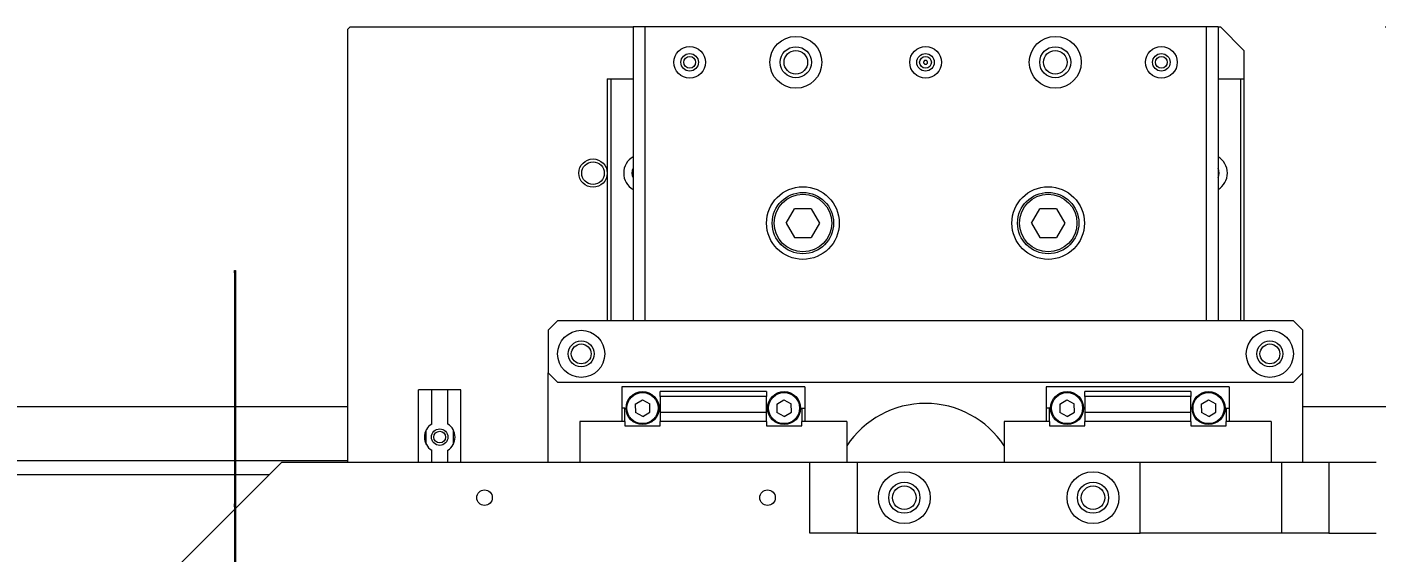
# Model space of a CAD drawing. Header units: millimetres. Extents: x 169 to 14583, y -399 to 10804.
# Drawn here: x 7823.3 to 8109.3, y 5760.1 to 5871.5 of the extents above; entities that cross this region are included whole.
import ezdxf

# ---------------------------------------------------------------- set-up
doc = ezdxf.new("R2010")
doc.units = ezdxf.units.MM
doc.header["$LTSCALE"] = 35
doc.layers.add('1', color=70, linetype='Continuous')
doc.styles.add('SLDTEXTSTYLE2', font='TXT', dxfattribs={"width": 0.7})
doc.dimstyles.new('SLDDIMSTYLE5', dxfattribs={"dimtxt": 105.988363, "dimasz": 26.25, "dimexe": 0, "dimexo": 0.0625, "dimgap": 26.497091, "dimtad": 1, "dimdec": 0, "dimrnd": 1e-09, "dimzin": 12, "dimdsep": 46, "dimtxsty": 'SLDTEXTSTYLE2', "dimsah": 1, "dimcen": 0.09, "dimadec": 0, "dimazin": 3, "dimtfac": 1, "dimtdec": 3, "dimtofl": 0, "dimtmove": 0, "dimatfit": 3, "dimfxl": 0, "dimfrac": 2, "dimtolj": 1, "dimtzin": 12, "dimarcsym": 0})

# ---------------------------------------------------------------- blocks, each defined once
blk = doc.blocks.new('_D_41')
at = {"layer": '1'}
for p, q in [((8111.28, 5871.52), (8786.07, 5871.52)), ((8751.07, 5511.02), (8751.07, 5871.52))]:
    blk.add_line(p, q, dxfattribs=at)
for points in [[(8751.07, 5871.52), (8745.82, 5845.27), (8756.32, 5845.27)], [(8751.07, 5511.02), (8756.32, 5537.27), (8745.82, 5537.27)]]:
    blk.add_solid(points, dxfattribs=at)
at = {"layer": '1', "insert": (8631.7, 5585.03), "char_height": 92.604, "attachment_point": 1, "rotation": 90, "style": 'SLDTEXTSTYLE2'}
blk.add_mtext('361', dxfattribs=at)

msp = doc.modelspace()

# ---------------------------------------------------------------- linework, layer by layer
at = {"color": 7, "linetype": 'Continuous', "lineweight": 18}
for p, q in [((7891.779, 5871.518), (7891.279, 5871.018)), ((7891.279, 5779.168), (7891.279, 5871.018)), ((7891.779, 5871.518), (7951.779, 5871.518)), ((7951.779, 5871.518), (7951.779, 5809.168)), ((7954.279, 5871.518), (7951.779, 5871.518)), ((8073.279, 5871.518), (7954.279, 5871.518)), ((7954.279, 5871.518), (7954.279, 5809.168)), ((8075.779, 5871.518), (8073.279, 5871.518)), ((8073.279, 5871.518), (8073.279, 5809.168)), ((8075.779, 5871.518), (8075.779, 5809.168)), ((8075.779, 5871.518), (8076.279, 5871.518)), ((8081.279, 5866.518), (8076.279, 5871.518)), ((8081.279, 5866.518), (8081.279, 5860.518)), ((7946.279, 5860.518), (7946.279, 5809.168)), ((7946.279, 5860.518), (7947.029, 5860.518)), ((7947.029, 5860.518), (7947.029, 5809.168)), ((7947.029, 5860.518), (7951.779, 5860.518)), ((8075.779, 5860.518), (8080.529, 5860.518)), ((8080.529, 5860.518), (8080.529, 5809.168)), ((8080.529, 5860.518), (8081.279, 5860.518)), ((8081.279, 5860.518), (8081.279, 5809.168)), ((7984.26, 5829.918), (7986.019, 5832.965)), ((7989.538, 5832.965), (7986.019, 5832.965)), ((7989.538, 5832.965), (7991.298, 5829.918)), ((8036.26, 5829.918), (8038.019, 5832.965)), ((8041.538, 5832.965), (8038.019, 5832.965)), ((8041.538, 5832.965), (8043.298, 5829.918)), ((7984.26, 5829.918), (7986.019, 5826.87)), ((7991.298, 5829.918), (7989.538, 5826.87)), ((8036.26, 5829.918), (8038.019, 5826.87)), ((8043.298, 5829.918), (8041.538, 5826.87)), ((7986.019, 5826.87), (7989.538, 5826.87)), ((8038.019, 5826.87), (8041.538, 5826.87)), ((7867.279, 5819.363), (7867.279, 5819.863)), ((7867.279, 5819.863), (7867.479, 5819.863)), ((7867.479, 5819.363), (7867.279, 5819.363)), ((7867.279, 5819.363), (7867.279, 5770.363)), ((7867.479, 5819.863), (7867.479, 5819.363)), ((7867.479, 5819.363), (7867.479, 5770.363)), ((7935.779, 5809.168), (7933.779, 5807.168)), ((8091.779, 5809.168), (7935.779, 5809.168)), ((8093.779, 5807.168), (8091.779, 5809.168)), ((7933.779, 5807.168), (7933.779, 5798.168)), ((8093.779, 5798.168), (8093.779, 5807.168)), ((7933.779, 5798.168), (7935.779, 5796.168)), ((7933.779, 5779.168), (7933.779, 5798.168)), ((8091.779, 5796.168), (8093.779, 5798.168)), ((8093.779, 5779.168), (8093.779, 5798.168)), ((7906.279, 5779.168), (7906.279, 5794.518)), ((7909.079, 5794.518), (7906.279, 5794.518)), ((7909.079, 5787.288), (7909.079, 5794.518)), ((7912.479, 5794.518), (7909.079, 5794.518)), ((7912.479, 5787.288), (7912.479, 5794.518)), ((7915.279, 5794.518), (7912.479, 5794.518)), ((7915.279, 5779.168), (7915.279, 5794.518)), ((7935.779, 5796.168), (8091.779, 5796.168)), ((7988.179, 5795.168), (7949.379, 5795.168)), ((7949.379, 5795.168), (7949.379, 5790.669)), ((7988.179, 5795.168), (7988.179, 5790.669)), ((8078.179, 5795.168), (8039.379, 5795.168)), ((8039.379, 5795.168), (8039.379, 5790.669)), ((8078.179, 5795.168), (8078.179, 5790.669)), ((7952.226, 5791.525), (7953.744, 5792.441)), ((7952.226, 5791.525), (7952.261, 5789.752)), ((7953.744, 5792.441), (7955.297, 5791.584)), ((7955.331, 5789.811), (7955.297, 5791.584)), ((7980.029, 5794.168), (7957.529, 5794.168)), ((7957.529, 5793.096), (7957.529, 5794.168)), ((7980.029, 5793.096), (7957.529, 5793.096)), ((7957.529, 5793.096), (7957.529, 5789.742)), ((7980.029, 5794.168), (7980.029, 5793.096)), ((7980.029, 5789.742), (7980.029, 5793.096)), ((7982.226, 5791.525), (7983.744, 5792.441)), ((7982.226, 5791.525), (7982.261, 5789.752)), ((7983.744, 5792.441), (7985.297, 5791.584)), ((7985.331, 5789.811), (7985.297, 5791.584)), ((8042.226, 5791.525), (8043.744, 5792.441)), ((8042.226, 5791.525), (8042.261, 5789.752)), ((8043.744, 5792.441), (8045.297, 5791.584)), ((8045.331, 5789.811), (8045.297, 5791.584)), ((8070.029, 5794.168), (8047.529, 5794.168)), ((8047.529, 5793.096), (8047.529, 5794.168)), ((8070.029, 5793.096), (8047.529, 5793.096)), ((8047.529, 5793.096), (8047.529, 5789.742)), ((8070.029, 5794.168), (8070.029, 5793.096)), ((8070.029, 5789.742), (8070.029, 5793.096)), ((8072.226, 5791.525), (8073.744, 5792.441)), ((8072.226, 5791.525), (8072.261, 5789.752)), ((8073.744, 5792.441), (8075.297, 5791.584)), ((8075.331, 5789.811), (8075.297, 5791.584)), ((7217.279, 5791.018), (7867.279, 5791.018)), ((7867.479, 5791.018), (7891.279, 5791.018)), ((7950.029, 5790.669), (7949.379, 5790.669)), ((7949.379, 5790.669), (7949.379, 5787.818)), ((7950.029, 5787.818), (7950.029, 5790.669)), ((7953.813, 5788.895), (7952.261, 5789.752)), ((7953.813, 5788.895), (7955.331, 5789.811)), ((7980.029, 5789.742), (7957.529, 5789.742)), ((7957.529, 5789.742), (7957.529, 5787.818)), ((7980.029, 5787.818), (7980.029, 5789.742)), ((7983.813, 5788.895), (7982.261, 5789.752)), ((7983.813, 5788.895), (7985.331, 5789.811)), ((7987.529, 5790.669), (7987.529, 5787.818)), ((7987.529, 5790.669), (7988.179, 5790.669)), ((7988.179, 5790.669), (7988.179, 5787.818)), ((8040.029, 5790.669), (8039.379, 5790.669)), ((8039.379, 5790.669), (8039.379, 5787.818)), ((8040.029, 5787.818), (8040.029, 5790.669)), ((8043.813, 5788.895), (8042.261, 5789.752)), ((8043.813, 5788.895), (8045.331, 5789.811)), ((8070.029, 5789.742), (8047.529, 5789.742)), ((8047.529, 5789.742), (8047.529, 5787.818)), ((8070.029, 5787.818), (8070.029, 5789.742)), ((8073.813, 5788.895), (8072.261, 5789.752)), ((8073.813, 5788.895), (8075.331, 5789.811)), ((8077.529, 5790.669), (8077.529, 5787.818)), ((8077.529, 5790.669), (8078.179, 5790.669)), ((8078.179, 5790.669), (8078.179, 5787.818)), ((8093.779, 5791.018), (8146.279, 5791.018)), ((7907.929, 5782.956), (7907.929, 5786.08)), ((7913.629, 5786.08), (7913.629, 5782.956)), ((7940.479, 5787.818), (7940.479, 5779.168)), ((7949.379, 5787.818), (7940.479, 5787.818)), ((7950.029, 5787.818), (7949.379, 5787.818)), ((7950.029, 5787.818), (7950.029, 5786.918)), ((7950.029, 5786.918), (7957.529, 5786.918)), ((7957.529, 5786.918), (7957.529, 5787.818)), ((7980.029, 5787.818), (7957.529, 5787.818)), ((7980.029, 5787.818), (7980.029, 5786.918)), ((7980.029, 5786.918), (7987.529, 5786.918)), ((7987.529, 5786.918), (7987.529, 5787.818)), ((7988.179, 5787.818), (7987.529, 5787.818)), ((7997.079, 5787.818), (7988.179, 5787.818)), ((7997.079, 5787.818), (7997.079, 5779.168)), ((8030.479, 5787.818), (8030.479, 5779.168)), ((8039.379, 5787.818), (8030.479, 5787.818)), ((8040.029, 5787.818), (8039.379, 5787.818)), ((8040.029, 5787.818), (8040.029, 5786.918)), ((8040.029, 5786.918), (8047.529, 5786.918)), ((8070.029, 5787.818), (8047.529, 5787.818)), ((8047.529, 5786.918), (8047.529, 5787.818)), ((8070.029, 5787.818), (8070.029, 5786.918)), ((8070.029, 5786.918), (8077.529, 5786.918)), ((8077.529, 5786.918), (8077.529, 5787.818)), ((8078.179, 5787.818), (8077.529, 5787.818)), ((8087.079, 5787.818), (8078.179, 5787.818)), ((8087.079, 5787.818), (8087.079, 5779.168)), ((7909.079, 5779.168), (7909.079, 5781.748)), ((7912.479, 5779.168), (7912.479, 5781.748)), ((7867.279, 5779.518), (7217.279, 5779.518)), ((7891.279, 5779.518), (7867.479, 5779.518)), ((7877.279, 5779.168), (7867.479, 5769.368)), ((7877.279, 5779.168), (7989.279, 5779.168)), ((7989.279, 5764.168), (7989.279, 5779.168)), ((7989.279, 5779.168), (7999.279, 5779.168)), ((7999.279, 5779.168), (7999.279, 5764.168)), ((7999.279, 5779.168), (8059.279, 5779.168)), ((8059.279, 5764.168), (8059.279, 5779.168)), ((8059.279, 5779.168), (8089.279, 5779.168)), ((8089.279, 5764.168), (8089.279, 5779.168)), ((8089.279, 5779.168), (8099.279, 5779.168)), ((8099.279, 5779.168), (8099.279, 5764.168)), ((8099.279, 5779.168), (8109.279, 5779.168)), ((7867.279, 5776.518), (7217.279, 5776.518)), ((7874.629, 5776.518), (7867.479, 5776.518)), ((7867.279, 5769.168), (7852.279, 5754.168)), ((7867.279, 5770.363), (7867.479, 5770.363)), ((7867.279, 5769.863), (7867.279, 5770.363)), ((7867.479, 5769.863), (7867.279, 5769.863)), ((7867.279, 5769.716), (7867.279, 5769.863)), ((7867.479, 5769.716), (7867.279, 5769.716)), ((7867.279, 5769.716), (7867.279, 5741.629)), ((7867.479, 5770.363), (7867.479, 5769.863)), ((7867.479, 5769.863), (7867.479, 5769.716)), ((7867.479, 5769.716), (7867.479, 5741.629)), ((7999.279, 5764.168), (7989.279, 5764.168)), ((7999.279, 5764.168), (8059.279, 5764.168)), ((8089.279, 5764.168), (8059.279, 5764.168)), ((8099.279, 5764.168), (8089.279, 5764.168)), ((8099.279, 5764.168), (8109.279, 5764.168))]:
    msp.add_line(p, q, dxfattribs=at)
for centre, radius in [((7986.279, 5864.018), 5.5), ((8041.279, 5864.018), 5.5), ((7963.779, 5864.018), 3.36), ((7963.779, 5864.018), 1.86), ((7986.279, 5864.018), 3.3), ((7986.279, 5864.018), 2.5), ((8013.779, 5864.018), 3.36), ((8013.779, 5864.018), 1.86), ((8041.279, 5864.018), 3.3), ((8041.279, 5864.018), 2.5), ((8063.779, 5864.018), 3.36), ((8063.779, 5864.018), 1.86), ((7963.779, 5864.018), 1.25), ((8013.779, 5864.018), 1.25), ((8063.779, 5864.018), 1.25), ((7943.279, 5840.518), 3), ((7943.279, 5840.518), 2.4), ((7987.779, 5829.918), 7.7), ((8039.779, 5829.918), 7.7), ((7987.779, 5829.918), 6.5), ((7987.779, 5829.918), 6.1), ((8039.779, 5829.918), 6.5), ((8039.779, 5829.918), 6.1), ((7940.779, 5802.168), 5), ((8086.779, 5802.168), 5), ((7940.779, 5802.168), 2.75), ((7940.779, 5802.168), 2.1), ((8086.779, 5802.168), 2.75), ((8086.779, 5802.168), 2.1), ((7953.779, 5790.668), 3.5), ((7953.779, 5790.668), 3.3), ((7983.779, 5790.668), 3.5), ((7983.779, 5790.668), 3.3), ((8043.779, 5790.668), 3.5), ((8043.779, 5790.668), 3.3), ((8073.779, 5790.668), 3.5), ((8073.779, 5790.668), 3.3), ((7910.779, 5784.518), 1.75), ((7910.779, 5784.518), 1.25), ((8009.279, 5771.668), 5.5), ((8009.279, 5771.668), 3.3), ((8049.279, 5771.668), 5.5), ((8049.279, 5771.668), 3.3), ((7920.279, 5771.668), 1.65), ((7980.279, 5771.668), 1.65), ((8009.279, 5771.668), 2.5), ((8049.279, 5771.668), 2.5)]:
    msp.add_circle(centre, radius, dxfattribs=at)
for centre, radius, start, end in [((7953.779, 5840.518), 4, 120, 240), ((8073.779, 5840.518), 4, 300, 60), ((7953.779, 5840.518), 2.25, 152.73396, 207.26604), ((8073.779, 5840.518), 2.25, 332.73396, 27.26604), ((8013.779, 5771.668), 20, 33.38416, 146.61584), ((7910.779, 5784.518), 3.25, 121.53887, 238.46113), ((7910.779, 5784.518), 3.25, 301.53887, 58.46113)]:
    msp.add_arc(centre, radius, start, end, dxfattribs=at)
msp.add_open_spline([(8013.426, 5863.804), (8013.407, 5863.847), (8013.367, 5863.934), (8013.365, 5864.08), (8013.409, 5864.218), (8013.497, 5864.333), (8013.616, 5864.41), (8013.753, 5864.443), (8013.891, 5864.428), (8014.016, 5864.368), (8014.115, 5864.27), (8014.178, 5864.144), (8014.196, 5864.001), (8014.167, 5863.859), (8014.092, 5863.735), (8013.981, 5863.645), (8013.848, 5863.598), (8013.708, 5863.598), (8013.579, 5863.645), (8013.483, 5863.719), (8013.442, 5863.781), (8013.426, 5863.804)], degree=3, knots=[0, 0, 0, 0, 0.0547333, 0.109517, 0.1646792, 0.2195876, 0.2737, 0.3268084, 0.3791681, 0.4313832, 0.4841077, 0.5377491, 0.5923129, 0.647423, 0.702478, 0.7568811, 0.8102973, 0.8628372, 0.9150228, 0.9675284, 1, 1, 1, 1], dxfattribs=at)

# ---------------------------------------------------------------- dimensions: what is measured, and where the dimension line sits
at = {"layer": '1'}
dim = msp.add_linear_dim(base=(8751.074838169, 5871.517871794), p1=(10301.278647798, 5511.017871794), p2=(8076.278652618, 5871.517871794), angle=90, dimstyle='SLDDIMSTYLE5', dxfattribs=at)
dim.commit()
dim.dimension.update_dxf_attribs({"geometry": '_D_41', "text_midpoint": (8751.074838169, 5691.267871794), "dimtype": 160})

doc.saveas('drawing.dxf')
